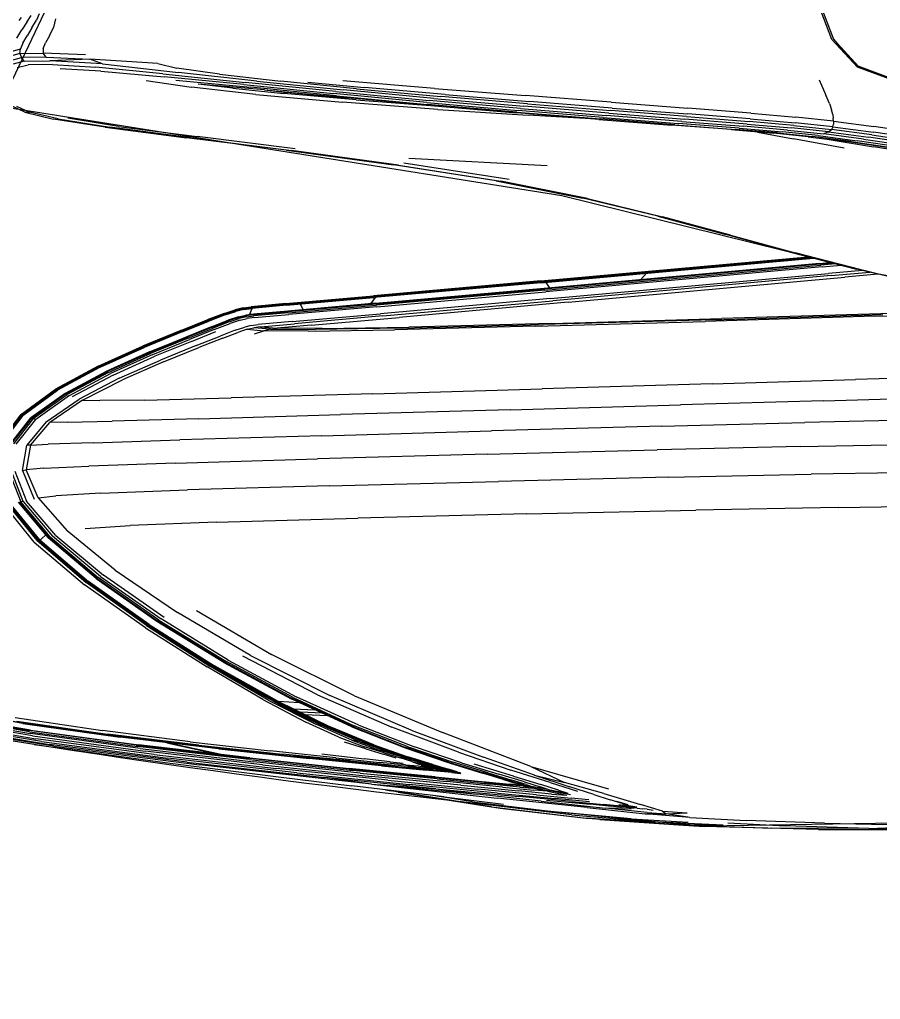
# Model space of a CAD drawing. Extents: x 526875 to 527530, y 3493038 to 3493574.
# Drawn here: x 527120.599 to 527121.768, y 3493321.855 to 3493323.185 of the extents above; entities that cross this region are included whole.
import ezdxf

# ---------------------------------------------------------------- set-up
doc = ezdxf.new("R2010")
doc.units = 0
doc.header["$LTSCALE"] = 2
doc.layers.get('0').update_dxf_attribs({"linetype": 'CONTINUOUS'})
doc.layers.add('L-WATER水景', color=5, linetype='CONTINUOUS')
doc.layers.add('W-_BOLLARD系船栓', color=4, linetype='CONTINUOUS')

# ---------------------------------------------------------------- blocks, each defined once
blk = doc.blocks.new('$matou$00000056')
at = {"color": 0, "linetype": 'Continuous'}
for p, q in [((5422.47, 1996.76, 0), (5361.97, 2001.93, 0)), ((5460.65, 1995.23, 0), (5361.97, 2001.93, 0)), ((5422.47, 1996.76, 0), (5367.94, 1996.85, 0)), ((5455.73, 1988.42, 0), (5367.94, 1996.85, 0)), ((5422.47, 1996.76, 0), (5485.29, 1989.24, 0)), ((5422.47, 1996.76, 0), (5495.78, 1991.23, 0)), ((5460.65, 1995.23, 0), (5546.73, 1985.63, 0)), ((5455.73, 1988.42, 0), (5514.81, 1981.27, 0)), ((5528.58, 1982.85, 0), (5485.29, 1989.24, 0)), ((5565.87, 1982.55, 0), (5495.78, 1991.23, 0)), ((5557.14, 1974.73, 0), (5514.81, 1981.27, 0)), ((5532.12, 1985.07, 0), (5565.87, 1982.55, 0)), ((5532.12, 1985.07, 0), (5585.75, 1977.47, 0)), ((5565.87, 1982.55, 0), (5546.73, 1985.63, 0)), ((5624.89, 1972.26, 0), (5565.87, 1982.55, 0)), ((5565.87, 1982.55, 0), (5635.2, 1969.85, 0)), ((5557.14, 1974.73, 0), (5574.9, 1969.31, 0)), ((5557.14, 1974.73, 0), (5590.53, 1968.21, 0)), ((5601.36, 1973.12, 0), (5558.4, 1979.85, 0)), ((5635.2, 1969.85, 0), (5585.75, 1977.47, 0)), ((5646.14, 1965.61, 0), (5585.75, 1977.47, 0)), ((5601.36, 1973.12, 0), (5655.84, 1961.91, 0)), ((5574.9, 1969.31, 0), (5559.01, 1969.17, 0)), ((5577.5, 1966.09, 0), (5559.01, 1969.17, 0)), ((5577.5, 1966.09, 0), (5574.9, 1969.31, 0)), ((5590.53, 1968.21, 0), (5574.9, 1969.31, 0)), ((5589.1, 1966.82, 0), (5574.9, 1969.31, 0)), ((5577.5, 1966.09, 0), (5593.89, 1957.34, 0)), ((5589.1, 1966.82, 0), (5620.25, 1959.58, 0)), ((5634.12, 1958.03, 0), (5590.53, 1968.21, 0)), ((5624.89, 1972.26, 0), (5635.2, 1969.85, 0)), ((5699.79, 1954.21, 0), (5635.2, 1969.85, 0)), ((5706.21, 1952.24, 0), (5635.2, 1969.85, 0)), ((5646.14, 1965.61, 0), (5713.25, 1948.66, 0)), ((5588.92, 1963.24, 0), (5584.47, 1964.35, 0)), ((5588.92, 1963.24, 0), (5592.38, 1962.35, 0)), ((5596.38, 1961.24, 0), (5592.38, 1962.35, 0)), ((5596.38, 1961.24, 0), (5601.19, 1958.89, 0)), ((5596.38, 1961.24, 0), (5601.57, 1959.9, 0)), ((5596.77, 1960.09, 0), (5601.19, 1958.89, 0)), ((5598.6, 1961.54, 0), (5606.89, 1959.64, 0)), ((5608.21, 1960.99, 0), (5600.91, 1961.78, 0)), ((5607.58, 1955.53, 0), (5601.19, 1958.89, 0)), ((5610.18, 1956.15, 0), (5601.19, 1958.89, 0)), ((5608.62, 1958.32, 0), (5601.57, 1959.9, 0)), ((5610.18, 1956.15, 0), (5601.57, 1959.9, 0)), ((5619.14, 1956.79, 0), (5606.89, 1959.64, 0)), ((5608.21, 1960.99, 0), (5620.25, 1959.58, 0)), ((5608.62, 1958.32, 0), (5621.78, 1955.53, 0)), ((5615.69, 1958.37, 0), (5631.81, 1954.42, 0)), ((5668.49, 1948.54, 0), (5620.25, 1959.58, 0)), ((5720.2, 1945.45, 0), (5655.84, 1961.91, 0)), ((5621.04, 1943.23, 0), (5593.89, 1957.34, 0)), ((5611.84, 1952.28, 0), (5603.47, 1956.6, 0)), ((5607.58, 1955.53, 0), (5616.42, 1950.66, 0)), ((5619.14, 1956.79, 0), (5631.81, 1954.42, 0)), ((5645.3, 1950.57, 0), (5621.78, 1955.53, 0)), ((5664.56, 1947.78, 0), (5631.81, 1954.42, 0)), ((5632.27, 1951.81, 0), (5658.01, 1946.31, 0)), ((5634.12, 1958.03, 0), (5701.52, 1942.59, 0)), ((5706.21, 1952.24, 0), (5699.79, 1954.21, 0)), ((5706.21, 1952.24, 0), (5781.34, 1928.84, 0)), ((5776.11, 1930.6, 0), (5706.21, 1952.24, 0)), ((5628.61, 1943.81, 0), (5616.42, 1950.66, 0)), ((5628.61, 1943.81, 0), (5646.55, 1933.6, 0)), ((5632.66, 1949.27, 0), (5645.86, 1946.67, 0)), ((5645.3, 1950.57, 0), (5685.18, 1942.17, 0)), ((5671.79, 1941.11, 0), (5645.86, 1946.67, 0)), ((5701.14, 1937.01, 0), (5658.01, 1946.31, 0)), ((5668.49, 1948.54, 0), (5716.61, 1937.2, 0)), ((5741.56, 1938.36, 0), (5697.08, 1949.88, 0)), ((5720.2, 1945.45, 0), (5749.75, 1936.3, 0)), ((5675.05, 1908.81, 0), (5617.39, 1937.91, 0)), ((5621.04, 1943.23, 0), (5650.2, 1928.69, 0)), ((5661.23, 1927.81, 0), (5640.73, 1939.06, 0)), ((5646.3, 1942.85, 0), (5661.59, 1937.22, 0)), ((5655.12, 1936.79, 0), (5648.1, 1940.96, 0)), ((5662.87, 1935.73, 0), (5648.1, 1940.96, 0)), ((5663.53, 1937.51, 0), (5648.9, 1943.12, 0)), ((5660.4, 1940.98, 0), (5648.9, 1943.12, 0)), ((5655.12, 1936.79, 0), (5668.17, 1929.68, 0)), ((5660.4, 1940.98, 0), (5685.3, 1935.65, 0)), ((5663.53, 1937.51, 0), (5661.59, 1937.22, 0)), ((5662.87, 1935.73, 0), (5661.59, 1937.22, 0)), ((5673.35, 1932.88, 0), (5661.59, 1937.22, 0)), ((5663.53, 1937.51, 0), (5674.87, 1933.11, 0)), ((5663.53, 1937.51, 0), (5673.72, 1935.63, 0)), ((5671.79, 1941.11, 0), (5715.83, 1931.51, 0)), ((5747.4, 1929.07, 0), (5685.18, 1942.17, 0)), ((5701.14, 1937.01, 0), (5767.45, 1922.73, 0)), ((5795.87, 1920.48, 0), (5701.52, 1942.59, 0)), ((5795.87, 1920.48, 0), (5716.61, 1937.2, 0)), ((5747.4, 1929.07, 0), (5716.61, 1937.2, 0)), ((5747.02, 1936.99, 0), (5732.37, 1941.24, 0)), ((5741.56, 1938.36, 0), (5810.64, 1921.02, 0)), ((5672.64, 1918.65, 0), (5646.55, 1933.6, 0)), ((5672.64, 1918.65, 0), (5650.2, 1928.69, 0)), ((5675.05, 1908.81, 0), (5650.2, 1928.69, 0)), ((5662.87, 1935.73, 0), (5668.73, 1932.22, 0)), ((5662.87, 1935.73, 0), (5674.36, 1931.72, 0)), ((5688.6, 1918.76, 0), (5668.17, 1929.68, 0)), ((5680.5, 1925.81, 0), (5668.73, 1932.22, 0)), ((5673.35, 1932.88, 0), (5674.87, 1933.11, 0)), ((5673.35, 1932.88, 0), (5674.36, 1931.72, 0)), ((5673.35, 1932.88, 0), (5680.07, 1930.4, 0)), ((5697.19, 1930.59, 0), (5673.72, 1935.63, 0)), ((5679.38, 1928.73, 0), (5674.36, 1931.72, 0)), ((5680.85, 1929.5, 0), (5674.36, 1931.72, 0)), ((5681.25, 1930.58, 0), (5674.87, 1933.11, 0)), ((5684.08, 1931.37, 0), (5674.87, 1933.11, 0)), ((5679.38, 1928.73, 0), (5689.92, 1923.02, 0)), ((5681.25, 1930.58, 0), (5680.07, 1930.4, 0)), ((5680.85, 1929.5, 0), (5680.07, 1930.4, 0)), ((5682.99, 1929.32, 0), (5680.07, 1930.4, 0)), ((5680.85, 1929.5, 0), (5685.25, 1926.92, 0)), ((5680.85, 1929.5, 0), (5683.6, 1928.63, 0)), ((5681.25, 1930.58, 0), (5683.9, 1929.46, 0)), ((5681.25, 1930.58, 0), (5689.71, 1928.94, 0)), ((5682.99, 1929.32, 0), (5683.9, 1929.46, 0)), ((5682.99, 1929.32, 0), (5683.6, 1928.63, 0)), ((5682.99, 1929.32, 0), (5683.39, 1929.17, 0)), ((5684.08, 1929.28, 0), (5683.39, 1929.17, 0)), ((5683.84, 1928.65, 0), (5683.39, 1929.17, 0)), ((5683.84, 1928.65, 0), (5683.6, 1928.63, 0)), ((5687.53, 1926.35, 0), (5683.6, 1928.63, 0)), ((5683.84, 1928.65, 0), (5687.41, 1926.61, 0)), ((5684.08, 1929.28, 0), (5683.9, 1929.46, 0)), ((5691.81, 1927.89, 0), (5683.9, 1929.46, 0)), ((5684.08, 1931.37, 0), (5706.14, 1926.62, 0)), ((5684.08, 1929.28, 0), (5691.55, 1927.76, 0)), ((5728.64, 1926.14, 0), (5685.3, 1935.65, 0)), ((5710.78, 1924.39, 0), (5689.71, 1928.94, 0)), ((5697.19, 1930.59, 0), (5738.97, 1921.41, 0)), ((5783.38, 1916.78, 0), (5715.83, 1931.51, 0)), ((5795.87, 1920.48, 0), (5747.4, 1929.07, 0)), ((5747.4, 1929.07, 0), (5830.71, 1910.49, 0)), ((5776.11, 1930.6, 0), (5781.34, 1928.84, 0)), ((5785.31, 1927.38, 0), (5781.34, 1928.84, 0)), ((5785.36, 1927.37, 0), (5781.34, 1928.84, 0)), ((5661.23, 1927.81, 0), (5690.38, 1911.76, 0)), ((5680.5, 1925.81, 0), (5699.53, 1915.67, 0)), ((5694.91, 1921.69, 0), (5685.25, 1926.92, 0)), ((5696.07, 1921.95, 0), (5687.41, 1926.61, 0)), ((5687.53, 1926.35, 0), (5696.6, 1921.45, 0)), ((5707.45, 1913.68, 0), (5689.92, 1923.02, 0)), ((5711.47, 1923.43, 0), (5691.55, 1927.76, 0)), ((5691.81, 1927.89, 0), (5712.2, 1923.47, 0)), ((5694.91, 1921.69, 0), (5711.49, 1912.86, 0)), ((5696.07, 1921.95, 0), (5711.79, 1913.57, 0)), ((5712.61, 1912.92, 0), (5696.6, 1921.45, 0)), ((5746.22, 1917.81, 0), (5706.14, 1926.62, 0)), ((5747.52, 1915.51, 0), (5710.24, 1923.69, 0)), ((5710.78, 1924.39, 0), (5749.77, 1915.82, 0)), ((5750.56, 1915.04, 0), (5712.2, 1923.47, 0)), ((5728.64, 1926.14, 0), (5795.48, 1911.49, 0)), ((5804.08, 1907.11, 0), (5738.97, 1921.41, 0)), ((5851.63, 1903.71, 0), (5767.45, 1922.73, 0)), ((5672.64, 1918.65, 0), (5710.56, 1895.65, 0)), ((5688.6, 1918.76, 0), (5717.77, 1903.16, 0)), ((5727.16, 1900.95, 0), (5699.53, 1915.67, 0)), ((5746.22, 1917.81, 0), (5809.48, 1903.91, 0)), ((5747.52, 1915.51, 0), (5809.48, 1901.89, 0)), ((5812, 1902.15, 0), (5749.77, 1915.82, 0)), ((5750.56, 1915.04, 0), (5812.36, 1901.47, 0)), ((5783.38, 1916.78, 0), (5866.81, 1897.78, 0)), ((5795.87, 1920.48, 0), (5924.87, 1889.44, 0)), ((5795.87, 1920.48, 0), (5830.71, 1910.49, 0)), ((5865.74, 1907.05, 0), (5810.64, 1921.02, 0)), ((5675.05, 1908.81, 0), (5740.5, 1865.6, 0)), ((5729.16, 1888.79, 0), (5690.38, 1911.76, 0)), ((5707.45, 1913.68, 0), (5733.49, 1899.8, 0)), ((5736.64, 1899.46, 0), (5711.49, 1912.86, 0)), ((5736.56, 1900.38, 0), (5711.79, 1913.57, 0)), ((5712.61, 1912.92, 0), (5737.39, 1899.72, 0)), ((5728, 1912.75, 0), (5728.48, 1912.83, 0)), ((5728, 1912.75, 0), (5728.86, 1912.44, 0)), ((5728, 1912.75, 0), (5728.32, 1912.39, 0)), ((5728.32, 1912.39, 0), (5729.32, 1911.92, 0)), ((5730.93, 1910.9, 0), (5728.32, 1912.39, 0)), ((5734.84, 1911.52, 0), (5728.48, 1912.83, 0)), ((5728.48, 1912.83, 0), (5729.55, 1912.54, 0)), ((5728.86, 1912.44, 0), (5729.55, 1912.54, 0)), ((5730.49, 1911.85, 0), (5728.86, 1912.44, 0)), ((5728.86, 1912.44, 0), (5729.32, 1911.92, 0)), ((5731.09, 1911.15, 0), (5729.32, 1911.92, 0)), ((5731.4, 1911.98, 0), (5729.55, 1912.54, 0)), ((5730.49, 1911.85, 0), (5731.4, 1911.98, 0)), ((5730.49, 1911.85, 0), (5733.63, 1910.69, 0)), ((5730.49, 1911.85, 0), (5731.09, 1911.15, 0)), ((5730.93, 1910.9, 0), (5737.32, 1907.46, 0)), ((5731.09, 1911.15, 0), (5734.41, 1909.79, 0)), ((5734.35, 1909.23, 0), (5731.09, 1911.15, 0)), ((5731.4, 1911.98, 0), (5734.81, 1910.87, 0)), ((5733.63, 1910.69, 0), (5734.81, 1910.87, 0)), ((5739.06, 1908.7, 0), (5733.63, 1910.69, 0)), ((5733.63, 1910.69, 0), (5734.41, 1909.79, 0)), ((5740.06, 1907.54, 0), (5734.41, 1909.79, 0)), ((5738.05, 1907.61, 0), (5734.41, 1909.79, 0)), ((5740.57, 1908.92, 0), (5734.81, 1910.87, 0)), ((5742.4, 1909.42, 0), (5734.81, 1910.87, 0)), ((5734.84, 1911.52, 0), (5752.17, 1907.74, 0)), ((5749, 1901.23, 0), (5737.32, 1907.46, 0)), ((5744.15, 1905.05, 0), (5738.05, 1907.61, 0)), ((5738.05, 1907.61, 0), (5745.42, 1903.6, 0)), ((5739.06, 1908.7, 0), (5740.57, 1908.92, 0)), ((5739.06, 1908.7, 0), (5747.52, 1905.58, 0)), ((5739.06, 1908.7, 0), (5740.06, 1907.54, 0)), ((5740.06, 1907.54, 0), (5748.8, 1904.1, 0)), ((5744.15, 1905.05, 0), (5740.06, 1907.54, 0)), ((5748.71, 1907.42, 0), (5740.57, 1908.92, 0)), ((5740.57, 1908.92, 0), (5749.46, 1905.87, 0)), ((5742.4, 1909.42, 0), (5760.84, 1905.44, 0)), ((5748.71, 1907.42, 0), (5758.25, 1904.3, 0)), ((5748.71, 1907.42, 0), (5767.54, 1903.37, 0)), ((5752.17, 1907.74, 0), (5753.97, 1907.35, 0)), ((5787.54, 1899.97, 0), (5753.97, 1907.35, 0)), ((5877.18, 1892.79, 0), (5795.48, 1911.49, 0)), ((5804.08, 1907.11, 0), (5883.69, 1888.85, 0)), ((5933.87, 1885.69, 0), (5830.71, 1910.49, 0)), ((5946.78, 1885.96, 0), (5865.74, 1907.05, 0)), ((5727.16, 1900.95, 0), (5762.17, 1880.47, 0)), ((5766.95, 1880.14, 0), (5733.49, 1899.8, 0)), ((5736.56, 1900.38, 0), (5769.21, 1881.14, 0)), ((5736.64, 1899.46, 0), (5769.32, 1880.2, 0)), ((5769.87, 1880.57, 0), (5737.39, 1899.72, 0)), ((5744.15, 1905.05, 0), (5751.87, 1900.83, 0)), ((5744.15, 1905.05, 0), (5753.44, 1901.23, 0)), ((5757.43, 1897.2, 0), (5745.42, 1903.6, 0)), ((5747.52, 1905.58, 0), (5749.46, 1905.87, 0)), ((5757.74, 1901.82, 0), (5747.52, 1905.58, 0)), ((5747.52, 1905.58, 0), (5748.8, 1904.1, 0)), ((5759.33, 1900.05, 0), (5748.8, 1904.1, 0)), ((5753.44, 1901.23, 0), (5748.8, 1904.1, 0)), ((5749, 1901.23, 0), (5767.46, 1891.4, 0)), ((5758.25, 1904.3, 0), (5749.46, 1905.87, 0)), ((5760.1, 1902.13, 0), (5749.46, 1905.87, 0)), ((5763.8, 1894.47, 0), (5751.87, 1900.83, 0)), ((5753.44, 1901.23, 0), (5761.54, 1896.79, 0)), ((5764.59, 1896.79, 0), (5753.44, 1901.23, 0)), ((5769.5, 1900.42, 0), (5758.25, 1904.3, 0)), ((5758.25, 1904.3, 0), (5777.51, 1900.19, 0)), ((5764.59, 1896.79, 0), (5759.33, 1900.05, 0)), ((5769.5, 1900.42, 0), (5760.1, 1902.13, 0)), ((5794.58, 1898.03, 0), (5760.84, 1905.44, 0)), ((5801.18, 1895.99, 0), (5767.54, 1903.37, 0)), ((5769.5, 1900.42, 0), (5789.03, 1896.12, 0)), ((5810.85, 1892.86, 0), (5777.51, 1900.19, 0)), ((5787.54, 1899.97, 0), (5841.88, 1888.03, 0)), ((5887.26, 1886.06, 0), (5809.48, 1903.91, 0)), ((5886.64, 1884.17, 0), (5809.48, 1901.89, 0)), ((5812, 1902.15, 0), (5888.85, 1884.5, 0)), ((5888.94, 1883.87, 0), (5812.36, 1901.47, 0)), ((5851.63, 1903.71, 0), (5948.37, 1880.23, 0)), ((5763.99, 1861.28, 0), (5710.56, 1895.65, 0)), ((5757.43, 1897.2, 0), (5774.95, 1887.87, 0)), ((5773.22, 1890.56, 0), (5761.54, 1896.79, 0)), ((5763.8, 1894.47, 0), (5780.49, 1885.58, 0)), ((5764.59, 1896.79, 0), (5773.27, 1892.01, 0)), ((5780.92, 1896.15, 0), (5771.13, 1898.12, 0)), ((5785.11, 1885.67, 0), (5773.27, 1892.01, 0)), ((5776.3, 1892.34, 0), (5785.93, 1887.05, 0)), ((5780.92, 1896.15, 0), (5800.39, 1891.39, 0)), ((5821.79, 1888.64, 0), (5789.03, 1896.12, 0)), ((5794.58, 1898.03, 0), (5848.05, 1886.28, 0)), ((5801.18, 1895.99, 0), (5853.7, 1884.45, 0)), ((5810.85, 1892.86, 0), (5861.91, 1881.65, 0)), ((5958.51, 1875.35, 0), (5866.81, 1897.78, 0)), ((5877.18, 1892.79, 0), (5965.11, 1871.17, 0)), ((5729.16, 1888.79, 0), (5778.54, 1856.81, 0)), ((5792.74, 1876.07, 0), (5767.46, 1891.4, 0)), ((5795.77, 1874.57, 0), (5771.37, 1889.44, 0)), ((5773.22, 1890.56, 0), (5788.62, 1882.35, 0)), ((5780.49, 1885.58, 0), (5774.95, 1887.87, 0)), ((5798.53, 1873.44, 0), (5774.95, 1887.87, 0)), ((5780.49, 1885.58, 0), (5788.62, 1882.35, 0)), ((5802.79, 1871.84, 0), (5780.49, 1885.58, 0)), ((5785.11, 1885.67, 0), (5799.88, 1877.73, 0)), ((5798.87, 1880.03, 0), (5785.93, 1887.05, 0)), ((5832.17, 1883.28, 0), (5800.39, 1891.39, 0)), ((5821.79, 1888.64, 0), (5870.92, 1877.4, 0)), ((5909.7, 1872.37, 0), (5841.88, 1888.03, 0)), ((5914.36, 1870.95, 0), (5848.05, 1886.28, 0)), ((5918.56, 1869.44, 0), (5853.7, 1884.45, 0)), ((5968.97, 1867.81, 0), (5883.69, 1888.85, 0)), ((5887.26, 1886.06, 0), (5970.89, 1865.38, 0)), ((5971.68, 1864, 0), (5888.85, 1884.5, 0)), ((6033.92, 1860.68, 0), (5924.87, 1889.44, 0)), ((5933.87, 1885.69, 0), (6036.95, 1858.37, 0)), ((5965.38, 1880.83, 0), (5946.78, 1885.96, 0)), ((5803.35, 1853.04, 0), (5762.17, 1880.47, 0)), ((5766.95, 1880.14, 0), (5806.78, 1853.41, 0)), ((5808.56, 1854.64, 0), (5769.21, 1881.14, 0)), ((5808.51, 1853.8, 0), (5769.32, 1880.2, 0)), ((5769.87, 1880.57, 0), (5808.96, 1854.21, 0)), ((5809.04, 1869.61, 0), (5788.62, 1882.35, 0)), ((5799.88, 1877.73, 0), (5788.62, 1882.35, 0)), ((5798.87, 1880.03, 0), (5814.76, 1871.25, 0)), ((5818.78, 1865.62, 0), (5799.88, 1877.73, 0)), ((5924.63, 1867.11, 0), (5861.91, 1881.65, 0)), ((5931, 1862.89, 0), (5870.92, 1877.4, 0)), ((5886.64, 1884.17, 0), (5970.08, 1863.54, 0)), ((5888.94, 1883.87, 0), (5971.62, 1863.41, 0)), ((5909.39, 1878.55, 0), (5948.37, 1862.68, 0)), ((5948.57, 1862.63, 0), (5910.3, 1878.32, 0)), ((6043, 1854.78, 0), (5948.37, 1880.23, 0)), ((6048.63, 1857.74, 0), (5965.38, 1880.83, 0)), ((5792.74, 1876.07, 0), (5824.9, 1853.34, 0)), ((5795.77, 1874.57, 0), (5826.88, 1852.41, 0)), ((5798.53, 1873.44, 0), (5828.72, 1851.76, 0)), ((5802.79, 1871.84, 0), (5798.53, 1873.44, 0)), ((5802.79, 1871.84, 0), (5831.57, 1850.9, 0)), ((5802.79, 1871.84, 0), (5809.04, 1869.61, 0)), ((5809.04, 1869.61, 0), (5835.77, 1849.75, 0)), ((5909.7, 1872.37, 0), (5983.67, 1853.83, 0)), ((5914.36, 1870.95, 0), (5986.61, 1852.79, 0)), ((5958.51, 1875.35, 0), (6047.12, 1851.24, 0)), ((6049.69, 1847.95, 0), (5965.11, 1871.17, 0)), ((5805.44, 1819.73, 0), (5740.5, 1865.6, 0)), ((5818.78, 1865.62, 0), (5843.04, 1846.79, 0)), ((5918.56, 1869.44, 0), (5989.21, 1851.63, 0)), ((5924.63, 1867.11, 0), (5992.93, 1849.82, 0)), ((5931, 1862.89, 0), (5996.64, 1845.62, 0)), ((5968.97, 1867.81, 0), (6051.09, 1845.14, 0)), ((6050.9, 1841.18, 0), (5970.08, 1863.54, 0)), ((6051.68, 1843.01, 0), (5970.89, 1865.38, 0)), ((6051.71, 1841.2, 0), (5971.62, 1863.41, 0)), ((5971.68, 1864, 0), (6051.86, 1841.77, 0)), ((5763.99, 1861.28, 0), (5824.22, 1818.05, 0)), ((5833.31, 1816.62, 0), (5778.54, 1856.81, 0)), ((6033.92, 1860.68, 0), (6120.73, 1833.56, 0)), ((6120.06, 1832.24, 0), (6036.95, 1858.37, 0)), ((6043, 1854.78, 0), (6120.89, 1829.86, 0)), ((6048.63, 1857.74, 0), (6124.83, 1833.02, 0)), ((5803.35, 1853.04, 0), (5849.48, 1817.47, 0)), ((5851.9, 1818.35, 0), (5806.78, 1853.41, 0)), ((5808.51, 1853.8, 0), (5853.17, 1818.96, 0)), ((5808.56, 1854.64, 0), (5853.47, 1819.65, 0)), ((5853.61, 1819.37, 0), (5808.96, 1854.21, 0)), ((5863.97, 1821.34, 0), (5824.9, 1853.34, 0)), ((5865.01, 1820.9, 0), (5826.88, 1852.41, 0)), ((5866.04, 1820.68, 0), (5828.72, 1851.76, 0)), ((5867.68, 1820.46, 0), (5831.57, 1850.9, 0)), ((5831.57, 1850.9, 0), (5866.04, 1820.68, 0)), ((5870.13, 1820.23, 0), (5835.77, 1849.75, 0)), ((5867.68, 1820.46, 0), (5835.77, 1849.75, 0)), ((6056.49, 1833.26, 0), (5983.67, 1853.83, 0)), ((6057.9, 1832.56, 0), (5986.61, 1852.79, 0)), ((6059.1, 1831.7, 0), (5989.21, 1851.63, 0)), ((6060.78, 1830.34, 0), (5992.93, 1849.82, 0)), ((6121.28, 1827.18, 0), (6047.12, 1851.24, 0)), ((6049.69, 1847.95, 0), (6121.35, 1824.48, 0)), ((5843.55, 1838.07, 0), (5826.89, 1840.36, 0)), ((5874.62, 1818.79, 0), (5843.04, 1846.79, 0)), ((6062.12, 1826.23, 0), (5996.64, 1845.62, 0)), ((6050.9, 1841.18, 0), (6120.17, 1818.28, 0)), ((6121.22, 1822.03, 0), (6051.09, 1845.14, 0)), ((6051.68, 1843.01, 0), (6120.98, 1820.1, 0)), ((6051.71, 1841.2, 0), (6120.56, 1818.4, 0)), ((6120.77, 1818.95, 0), (6051.86, 1841.77, 0)), ((5830.36, 1837.66, 0), (5846.84, 1835.37, 0)), ((5852.02, 1831.13, 0), (5835.85, 1833.38, 0)), ((6056.49, 1833.26, 0), (6120.83, 1811.49, 0)), ((6057.9, 1832.56, 0), (6121.32, 1811, 0)), ((5805.44, 1819.73, 0), (5866.67, 1768.36, 0)), ((5882.53, 1768.48, 0), (5824.22, 1818.05, 0)), ((5847.36, 1824.41, 0), (5863.08, 1822.07, 0)), ((5851.9, 1818.35, 0), (5901.23, 1773.69, 0)), ((5902.29, 1774.38, 0), (5853.17, 1818.96, 0)), ((5902.76, 1774.96, 0), (5853.47, 1819.65, 0)), ((5853.61, 1819.37, 0), (5902.73, 1774.77, 0)), ((5863.97, 1821.34, 0), (5910.02, 1778.16, 0)), ((5865.01, 1820.9, 0), (5910.5, 1778.03, 0)), ((5866.04, 1820.68, 0), (5911.05, 1778.05, 0)), ((5867.68, 1820.46, 0), (5911.98, 1778.18, 0)), ((5867.68, 1820.46, 0), (5913.41, 1778.46, 0)), ((5870.13, 1820.23, 0), (5913.41, 1778.46, 0)), ((5874.62, 1818.79, 0), (5915.46, 1779.16, 0)), ((5833.31, 1816.62, 0), (5888.25, 1769.03, 0)), ((5899.36, 1772.59, 0), (5849.48, 1817.47, 0)), ((5950.27, 1723.62, 0), (5901.23, 1773.69, 0)), ((5902.29, 1774.38, 0), (5951.26, 1724.29, 0)), ((5951.73, 1724.63, 0), (5902.73, 1774.77, 0)), ((5902.76, 1774.96, 0), (5951.85, 1724.76, 0)), ((5957.76, 1728.33, 0), (5910.02, 1778.16, 0)), ((5957.96, 1728.33, 0), (5910.5, 1778.03, 0)), ((5958.29, 1728.46, 0), (5911.05, 1778.05, 0)), ((5958.9, 1728.74, 0), (5911.98, 1778.18, 0)), ((5959.86, 1729.21, 0), (5913.41, 1778.46, 0)), ((5960.59, 1731.6, 0), (5915.46, 1779.16, 0)), ((5921.67, 1714.98, 0), (5866.67, 1768.36, 0)), ((5882.53, 1768.48, 0), (5935.94, 1716.19, 0)), ((5899.36, 1772.59, 0), (5948.58, 1722.53, 0)), ((5959.86, 1729.21, 0), (6003.7, 1677.23, 0)), ((5960.59, 1731.6, 0), (6005.01, 1679.78, 0)), ((5992.74, 1671.43, 0), (5948.58, 1722.53, 0)), ((5950.27, 1723.62, 0), (5994.46, 1672.34, 0)), ((5995.49, 1672.89, 0), (5951.26, 1724.29, 0)), ((5951.73, 1724.63, 0), (5996, 1673.16, 0)), ((5996.16, 1673.25, 0), (5951.85, 1724.76, 0)), ((5957.76, 1728.33, 0), (6001.94, 1676.33, 0)), ((5958.29, 1728.46, 0), (6002.32, 1676.51, 0)), ((5958.9, 1728.74, 0), (6002.84, 1676.78, 0)), ((5981.47, 1664.79, 0), (5935.94, 1716.19, 0)), ((5946.25, 1721.12, 0), (5990.45, 1670.19, 0)), ((6041.48, 1629.19, 0), (6005.01, 1679.78, 0)), ((6025.04, 1622.56, 0), (5990.45, 1670.19, 0)), ((5992.74, 1671.43, 0), (6027.44, 1623.44, 0)), ((6029.28, 1624.04, 0), (5994.46, 1672.34, 0)), ((5995.49, 1672.89, 0), (6030.38, 1624.4, 0)), ((6030.93, 1624.58, 0), (5996, 1673.16, 0)), ((5996.16, 1673.25, 0), (6031.1, 1624.64, 0)), ((6037.28, 1626.68, 0), (6001.94, 1676.33, 0)), ((6037.68, 1626.8, 0), (6002.32, 1676.51, 0)), ((6038.24, 1626.98, 0), (6002.84, 1676.78, 0)), ((6039.16, 1627.28, 0), (6003.7, 1677.23, 0)), ((5981.47, 1664.79, 0), (6016.15, 1617.91, 0)), ((5434.33, 1632.25, 0), (5367.9, 1635.61, 0)), ((5434.33, 1632.25, 0), (5541.66, 1627.82, 0)), ((5669.32, 1623.12, 0), (5541.66, 1627.82, 0)), ((6036.96, 1627.13, 0), (6035.49, 1625.22, 0)), ((6037.28, 1626.68, 0), (6037.29, 1626.68, 0)), ((6037.28, 1626.68, 0), (6058.51, 1583.89, 0)), ((6037.4, 1626.71, 0), (6037.29, 1626.68, 0)), ((6037.4, 1626.71, 0), (6037.68, 1626.8, 0)), ((6038.24, 1626.98, 0), (6037.68, 1626.8, 0)), ((6037.68, 1626.8, 0), (6058.93, 1583.93, 0)), ((6038.24, 1626.98, 0), (6039.16, 1627.28, 0)), ((6038.24, 1626.98, 0), (6059.51, 1584, 0)), ((6039.16, 1627.28, 0), (6060.46, 1584.11, 0)), ((6041.48, 1629.19, 0), (6062.78, 1585.31, 0)), ((5669.32, 1623.12, 0), (5796.73, 1618.95, 0)), ((5903.33, 1616.12, 0), (5796.73, 1618.95, 0)), ((6025.04, 1622.56, 0), (6045.81, 1582.29, 0)), ((6048.29, 1582.69, 0), (6027.44, 1623.44, 0)), ((6029.28, 1624.04, 0), (6030.38, 1624.4, 0)), ((6029.28, 1624.04, 0), (6050.21, 1582.91, 0)), ((6030.93, 1624.58, 0), (6030.38, 1624.4, 0)), ((6051.35, 1583.04, 0), (6030.38, 1624.4, 0)), ((6030.93, 1624.58, 0), (6031.1, 1624.64, 0)), ((6030.93, 1624.58, 0), (6051.91, 1583.11, 0)), ((6052.09, 1583.13, 0), (6031.1, 1624.64, 0)), ((6032.64, 1621.6, 0), (6035.49, 1625.22, 0)), ((5903.33, 1616.12, 0), (5968.54, 1615.42, 0)), ((6002.71, 1616.22, 0), (5968.54, 1615.42, 0)), ((6036.99, 1579.15, 0), (6016.15, 1617.91, 0)), ((5386.9, 1596.41, 0), (5453.6, 1593.34, 0)), ((5561.34, 1589.22, 0), (5453.6, 1593.34, 0)), ((5561.34, 1589.22, 0), (5689.47, 1584.8, 0)), ((5817.31, 1580.84, 0), (5689.47, 1584.8, 0)), ((6053.63, 1547.97, 0), (6045.81, 1582.29, 0)), ((6048.29, 1582.69, 0), (6050.21, 1582.91, 0)), ((6048.29, 1582.69, 0), (6056.12, 1547.83, 0)), ((6051.35, 1583.04, 0), (6050.21, 1582.91, 0)), ((6058.06, 1547.64, 0), (6050.21, 1582.91, 0)), ((5817.31, 1580.84, 0), (5924.22, 1578.09, 0)), ((5989.53, 1577.29, 0), (5924.22, 1578.09, 0)), ((5989.53, 1577.29, 0), (6023.65, 1577.84, 0)), ((6036.99, 1579.15, 0), (6023.65, 1577.84, 0)), ((6036.99, 1579.15, 0), (6044.9, 1546.81, 0)), ((6047.81, 1547.59, 0), (6039.96, 1580.61, 0)), ((5460.77, 1561.34, 0), (5393.93, 1564.03, 0)), ((5460.77, 1561.34, 0), (5568.72, 1557.63, 0)), ((5697.08, 1553.57, 0), (5568.72, 1557.63, 0)), ((5697.08, 1553.57, 0), (5825.14, 1549.84, 0)), ((5932.2, 1547.11, 0), (5825.14, 1549.84, 0)), ((5932.2, 1547.11, 0), (5997.55, 1546.04, 0)), ((6031.63, 1546.12, 0), (5997.55, 1546.04, 0)), ((6031.63, 1546.12, 0), (6044.9, 1546.81, 0)), ((6040.79, 1519.19, 0), (6044.9, 1546.81, 0)), ((6047.81, 1547.59, 0), (6043.62, 1519.2, 0)), ((6047.81, 1547.59, 0), (6044.9, 1546.81, 0)), ((5389.68, 1536.72, 0), (5456.57, 1534.43, 0)), ((5564.58, 1531.15, 0), (5456.57, 1534.43, 0)), ((5564.58, 1531.15, 0), (5693, 1527.46, 0)), ((5821.12, 1523.94, 0), (5693, 1527.46, 0)), ((5821.12, 1523.94, 0), (5928.2, 1521.17, 0)), ((5993.54, 1519.75, 0), (5928.2, 1521.17, 0)), ((5993.54, 1519.75, 0), (6027.58, 1519.23, 0)), ((6040.79, 1519.19, 0), (6025.56, 1494.58, 0)), ((6040.79, 1519.19, 0), (6027.58, 1519.23, 0)), ((6028.29, 1493.84, 0), (6043.62, 1519.2, 0)), ((6051.77, 1517.52, 0), (6036.06, 1490.41, 0)), ((6037.85, 1489.45, 0), (6053.66, 1516.92, 0)), ((6054.79, 1516.56, 0), (6038.92, 1488.87, 0)), ((6039.45, 1488.59, 0), (6055.35, 1516.38, 0)), ((6055.53, 1516.32, 0), (6039.62, 1488.49, 0)), ((6040.79, 1519.19, 0), (6043.62, 1519.2, 0)), ((5441.73, 1510.82, 0), (5374.85, 1512.76, 0)), ((5441.73, 1510.82, 0), (5549.71, 1507.9, 0)), ((5678.09, 1504.5, 0), (5549.71, 1507.9, 0)), ((6045.64, 1485.28, 0), (6061.89, 1514.33, 0)), ((6046.03, 1485.09, 0), (6062.3, 1514.21, 0)), ((6046.57, 1484.81, 0), (6062.87, 1514.03, 0)), ((6047.47, 1484.33, 0), (6063.82, 1513.73, 0)), ((5678.09, 1504.5, 0), (5806.15, 1501.12, 0)), ((5913.18, 1498.28, 0), (5806.15, 1501.12, 0)), ((5913.18, 1498.28, 0), (5978.45, 1496.47, 0)), ((6012.43, 1495.35, 0), (5978.45, 1496.47, 0)), ((6000.11, 1471.28, 0), (6025.56, 1494.58, 0)), ((6028.29, 1493.84, 0), (6002.69, 1469.95, 0)), ((6012.43, 1495.35, 0), (6025.56, 1494.58, 0)), ((5350.12, 1490.4, 0), (5416.98, 1488.67, 0)), ((5524.91, 1485.96, 0), (5416.98, 1488.67, 0)), ((5524.91, 1485.96, 0), (5653.2, 1482.72, 0)), ((6009.83, 1465.15, 0), (6036.06, 1490.41, 0)), ((6037.85, 1489.45, 0), (6011.45, 1463.92, 0)), ((6012.42, 1463.18, 0), (6038.92, 1488.87, 0)), ((6039.45, 1488.59, 0), (6012.9, 1462.81, 0)), ((6013.05, 1462.68, 0), (6039.62, 1488.49, 0)), ((6045.64, 1485.28, 0), (6018.51, 1458.56, 0)), ((6037.85, 1489.45, 0), (6036.06, 1490.41, 0)), ((6037.85, 1489.45, 0), (6038.92, 1488.87, 0)), ((6039.45, 1488.59, 0), (6038.92, 1488.87, 0)), ((6039.45, 1488.59, 0), (6039.62, 1488.49, 0)), ((6045.64, 1485.28, 0), (6045.65, 1485.28, 0)), ((6045.75, 1485.24, 0), (6045.65, 1485.28, 0)), ((6045.75, 1485.24, 0), (6046.03, 1485.09, 0)), ((5781.15, 1479.39, 0), (5653.2, 1482.72, 0)), ((5781.15, 1479.39, 0), (5888.06, 1476.42, 0)), ((6046.03, 1485.09, 0), (6018.87, 1458.31, 0)), ((6046.57, 1484.81, 0), (6019.36, 1457.94, 0)), ((6047.47, 1484.33, 0), (6020.17, 1457.33, 0)), ((6046.57, 1484.81, 0), (6046.03, 1485.09, 0)), ((6046.57, 1484.81, 0), (6047.47, 1484.33, 0)), ((5953.23, 1474.26, 0), (5888.06, 1476.42, 0)), ((5953.23, 1474.26, 0), (5987.1, 1472.63, 0)), ((6000.11, 1471.28, 0), (5969.25, 1450.16, 0)), ((6000.11, 1471.28, 0), (5987.1, 1472.63, 0)), ((5971.65, 1448.36, 0), (6002.69, 1469.95, 0)), ((5976.16, 1444.35, 0), (6007.72, 1466.69, 0)), ((6009.83, 1465.15, 0), (5978.01, 1442.53, 0)), ((5979.43, 1441.09, 0), (6011.45, 1463.92, 0)), ((6012.42, 1463.18, 0), (5980.27, 1440.23, 0)), ((6012.42, 1463.18, 0), (6011.45, 1463.92, 0)), ((6012.42, 1463.18, 0), (6012.9, 1462.81, 0)), ((5980.68, 1439.8, 0), (6012.9, 1462.81, 0)), ((6013.05, 1462.68, 0), (5980.81, 1439.66, 0)), ((5985.56, 1434.84, 0), (6018.51, 1458.56, 0)), ((5985.88, 1434.56, 0), (6018.87, 1458.31, 0)), ((5986.31, 1434.13, 0), (6019.36, 1457.94, 0)), ((5987.02, 1433.42, 0), (6020.17, 1457.33, 0)), ((6013.05, 1462.68, 0), (6012.9, 1462.81, 0)), ((6018.51, 1458.56, 0), (6018.52, 1458.56, 0)), ((6018.61, 1458.49, 0), (6018.52, 1458.56, 0)), ((6018.61, 1458.49, 0), (6018.87, 1458.31, 0)), ((6019.36, 1457.94, 0), (6018.87, 1458.31, 0)), ((6019.36, 1457.94, 0), (6020.17, 1457.33, 0)), ((5937.79, 1432.06, 0), (5969.25, 1450.16, 0)), ((5971.65, 1448.36, 0), (5939.99, 1429.92, 0)), ((5976.16, 1444.35, 0), (5943.96, 1425.36, 0)), ((5945.54, 1423.34, 0), (5978.01, 1442.53, 0)), ((5979.43, 1441.09, 0), (5946.73, 1421.75, 0)), ((5947.43, 1420.8, 0), (5980.27, 1440.23, 0)), ((5980.68, 1439.8, 0), (5947.78, 1420.32, 0)), ((5947.89, 1420.16, 0), (5980.81, 1439.66, 0)), ((5985.56, 1434.84, 0), (5951.88, 1414.85, 0)), ((5985.88, 1434.56, 0), (5952.15, 1414.53, 0)), ((5986.31, 1434.13, 0), (5952.52, 1414.06, 0)), ((5937.79, 1432.06, 0), (5910.52, 1417.87, 0)), ((5912.56, 1415.49, 0), (5939.99, 1429.92, 0)), ((5987.02, 1433.42, 0), (5953.11, 1413.27, 0)), ((5400.1, 1418.07, 0), (5292.53, 1420.62, 0)), ((5916.01, 1410.53, 0), (5943.96, 1425.36, 0)), ((5945.54, 1423.34, 0), (5917.33, 1408.36, 0)), ((5918.31, 1406.66, 0), (5946.73, 1421.75, 0)), ((5947.43, 1420.8, 0), (5918.89, 1405.64, 0)), ((5919.17, 1405.13, 0), (5947.78, 1420.32, 0)), ((5947.89, 1420.16, 0), (5919.25, 1404.96, 0)), ((5386.99, 1415.77, 0), (5515.46, 1412.61, 0)), ((5522.14, 1413.42, 0), (5393.95, 1416.59, 0)), ((5400.1, 1418.07, 0), (5528.12, 1414.89, 0)), ((5643.99, 1409.16, 0), (5515.46, 1412.61, 0)), ((5522.14, 1413.42, 0), (5650.18, 1409.97, 0)), ((5655.85, 1411.42, 0), (5528.12, 1414.89, 0)), ((5655.85, 1411.42, 0), (5762.55, 1408.02, 0)), ((5892.25, 1408.44, 0), (5910.52, 1417.87, 0)), ((5912.56, 1415.49, 0), (5894.16, 1405.91, 0)), ((5922.53, 1399.27, 0), (5951.88, 1414.85, 0)), ((5922.76, 1398.93, 0), (5952.15, 1414.53, 0)), ((5923.06, 1398.42, 0), (5952.52, 1414.06, 0)), ((5923.55, 1397.58, 0), (5953.11, 1413.27, 0)), ((5643.99, 1409.16, 0), (5751.53, 1405.79, 0)), ((5757.21, 1406.6, 0), (5650.18, 1409.97, 0)), ((5817.01, 1402.85, 0), (5751.53, 1405.79, 0)), ((5757.21, 1406.6, 0), (5822.38, 1403.63, 0)), ((5827.51, 1405.04, 0), (5762.55, 1408.02, 0)), ((5827.51, 1405.04, 0), (5861.06, 1402.31, 0)), ((5868.2, 1405.32, 0), (5861.06, 1402.31, 0)), ((5892.25, 1408.44, 0), (5880.69, 1402.73, 0)), ((5882.52, 1400.13, 0), (5894.16, 1405.91, 0)), ((5916.01, 1410.53, 0), (5897.22, 1400.67, 0)), ((5898.32, 1398.38, 0), (5917.33, 1408.36, 0)), ((5918.31, 1406.66, 0), (5899.12, 1396.59, 0)), ((5899.6, 1395.52, 0), (5918.89, 1405.64, 0)), ((5919.17, 1405.13, 0), (5899.83, 1394.98, 0)), ((5899.89, 1394.8, 0), (5919.25, 1404.96, 0)), ((5825.13, 1398.46, 0), (5758.54, 1394.27, 0)), ((5817.01, 1402.85, 0), (5850.84, 1400.17, 0)), ((5856.04, 1400.93, 0), (5822.38, 1403.63, 0)), ((5825.13, 1398.46, 0), (5850.84, 1400.17, 0)), ((5863.41, 1397.6, 0), (5837.63, 1395.92, 0)), ((5856.04, 1400.93, 0), (5850.84, 1400.17, 0)), ((5863.41, 1397.6, 0), (5850.84, 1400.17, 0)), ((5856.04, 1400.93, 0), (5861.06, 1402.31, 0)), ((5856.04, 1400.93, 0), (5868.56, 1398.34, 0)), ((5873.55, 1399.71, 0), (5861.06, 1402.31, 0)), ((5863.41, 1397.6, 0), (5868.56, 1398.34, 0)), ((5873.55, 1399.71, 0), (5868.56, 1398.34, 0)), ((5870.29, 1395.72, 0), (5875.33, 1397.08, 0)), ((5873.55, 1399.71, 0), (5880.69, 1402.73, 0)), ((5882.52, 1400.13, 0), (5875.33, 1397.08, 0)), ((5898.32, 1398.38, 0), (5886.19, 1392.32, 0)), ((5886.84, 1390.46, 0), (5899.12, 1396.59, 0)), ((5922.53, 1399.27, 0), (5902.57, 1388.81, 0)), ((5922.76, 1398.93, 0), (5902.77, 1388.45, 0)), ((5923.06, 1398.42, 0), (5903.02, 1387.92, 0)), ((5923.55, 1397.58, 0), (5903.42, 1387.03, 0)), ((5630.75, 1386.03, 0), (5758.54, 1394.27, 0)), ((5770.73, 1391.76, 0), (5642.24, 1383.58, 0)), ((5643.95, 1381.03, 0), (5772.41, 1389.18, 0)), ((5770.73, 1391.76, 0), (5837.63, 1395.92, 0)), ((5839.3, 1393.31, 0), (5772.41, 1389.18, 0)), ((5839.3, 1393.31, 0), (5865.11, 1394.98, 0)), ((5870.29, 1395.72, 0), (5865.11, 1394.98, 0)), ((5878.59, 1389.1, 0), (5886.19, 1392.32, 0)), ((5886.84, 1390.46, 0), (5879.11, 1387.19, 0)), ((5879.43, 1386.05, 0), (5887.22, 1389.35, 0)), ((5899.6, 1395.52, 0), (5887.22, 1389.35, 0)), ((5887.41, 1388.79, 0), (5899.83, 1394.98, 0)), ((5899.89, 1394.8, 0), (5887.46, 1388.61, 0)), ((5408.81, 1364.85, 0), (5358.65, 1386.21, 0)), ((5361.95, 1385.02, 0), (5412.18, 1363.75, 0)), ((5630.75, 1386.03, 0), (5421.39, 1372.19, 0)), ((5431.66, 1369.82, 0), (5642.24, 1383.58, 0)), ((5775, 1381.11, 0), (5841.73, 1385.2, 0)), ((5841.99, 1383.23, 0), (5775.32, 1379.15, 0)), ((5775.51, 1377.97, 0), (5842.14, 1382.05, 0)), ((5867.69, 1386.86, 0), (5841.73, 1385.2, 0)), ((5841.99, 1383.23, 0), (5868, 1384.89, 0)), ((5868.18, 1383.72, 0), (5842.14, 1382.05, 0)), ((5842.21, 1381.46, 0), (5868.26, 1383.13, 0)), ((5868.28, 1382.93, 0), (5842.23, 1381.26, 0)), ((5867.69, 1386.86, 0), (5873.2, 1387.64, 0)), ((5873.61, 1385.7, 0), (5868, 1384.89, 0)), ((5868.18, 1383.72, 0), (5873.86, 1384.53, 0)), ((5873.97, 1383.95, 0), (5868.26, 1383.13, 0)), ((5868.28, 1382.93, 0), (5874, 1383.76, 0)), ((5871.28, 1383.36, 0), (5869.03, 1376.33, 0)), ((5878.59, 1389.1, 0), (5873.2, 1387.64, 0)), ((5873.61, 1385.7, 0), (5879.11, 1387.19, 0)), ((5873.61, 1385.7, 0), (5873.86, 1384.53, 0)), ((5879.43, 1386.05, 0), (5873.86, 1384.53, 0)), ((5873.97, 1383.95, 0), (5873.86, 1384.53, 0)), ((5873.97, 1383.95, 0), (5879.57, 1385.48, 0)), ((5873.97, 1383.95, 0), (5874, 1383.76, 0)), ((5879.61, 1385.28, 0), (5874, 1383.76, 0)), ((5879.43, 1386.05, 0), (5879.11, 1387.19, 0)), ((5879.43, 1386.05, 0), (5879.57, 1385.48, 0)), ((5887.41, 1388.79, 0), (5879.57, 1385.48, 0)), ((5879.61, 1385.28, 0), (5879.57, 1385.48, 0)), ((5879.61, 1385.28, 0), (5887.46, 1388.61, 0)), ((5889.65, 1382.38, 0), (5881.38, 1378.88, 0)), ((5889.82, 1382.01, 0), (5881.52, 1378.5, 0)), ((5889.65, 1382.38, 0), (5902.57, 1388.81, 0)), ((5889.82, 1382.01, 0), (5902.77, 1388.45, 0)), ((5890.02, 1381.45, 0), (5903.02, 1387.92, 0)), ((5890.35, 1380.53, 0), (5903.42, 1387.03, 0)), ((5643.95, 1381.03, 0), (5433.46, 1367.32, 0)), ((5775, 1381.11, 0), (5647.18, 1373.04, 0)), ((5647.72, 1371.09, 0), (5775.32, 1379.15, 0)), ((5775.51, 1377.97, 0), (5648.04, 1369.93, 0)), ((5648.19, 1369.34, 0), (5775.6, 1377.38, 0)), ((5775.62, 1377.18, 0), (5648.23, 1369.15, 0)), ((5842.21, 1381.46, 0), (5775.6, 1377.38, 0)), ((5775.62, 1377.18, 0), (5842.23, 1381.26, 0)), ((5776.05, 1370.54, 0), (5779.82, 1377.44, 0)), ((5843.16, 1374.66, 0), (5776.88, 1370.59, 0)), ((5830.65, 1380.55, 0), (5832.48, 1374, 0)), ((5843.16, 1374.66, 0), (5869.33, 1376.35, 0)), ((5843.24, 1374.27, 0), (5869.43, 1375.96, 0)), ((5843.31, 1373.68, 0), (5869.53, 1375.38, 0)), ((5843.43, 1372.7, 0), (5869.69, 1374.41, 0)), ((5875.4, 1377.24, 0), (5869.33, 1376.35, 0)), ((5875.52, 1376.85, 0), (5869.43, 1375.96, 0)), ((5875.65, 1376.27, 0), (5869.53, 1375.38, 0)), ((5875.87, 1375.31, 0), (5869.69, 1374.41, 0)), ((5875.4, 1377.24, 0), (5881.38, 1378.88, 0)), ((5875.4, 1377.24, 0), (5875.41, 1377.24, 0)), ((5875.45, 1377.14, 0), (5875.41, 1377.24, 0)), ((5875.45, 1377.14, 0), (5875.52, 1376.85, 0)), ((5875.52, 1376.85, 0), (5881.52, 1378.5, 0)), ((5875.65, 1376.27, 0), (5875.52, 1376.85, 0)), ((5875.65, 1376.27, 0), (5881.69, 1377.94, 0)), ((5875.87, 1375.31, 0), (5881.96, 1376.99, 0)), ((5881.38, 1378.88, 0), (5881.39, 1378.88, 0)), ((5881.43, 1378.79, 0), (5881.39, 1378.88, 0)), ((5881.43, 1378.79, 0), (5881.52, 1378.5, 0)), ((5881.69, 1377.94, 0), (5881.52, 1378.5, 0)), ((5890.02, 1381.45, 0), (5881.69, 1377.94, 0)), ((5881.69, 1377.94, 0), (5881.96, 1376.99, 0)), ((5890.35, 1380.53, 0), (5881.96, 1376.99, 0)), ((5396.22, 1370.51, 0), (5421.39, 1372.19, 0)), ((5431.66, 1369.82, 0), (5402.41, 1367.89, 0)), ((5407.75, 1365.63, 0), (5433.46, 1367.32, 0)), ((5437.95, 1359.44, 0), (5647.18, 1373.04, 0)), ((5647.72, 1371.09, 0), (5438.9, 1357.52, 0)), ((5439.47, 1356.36, 0), (5648.04, 1369.93, 0)), ((5648.19, 1369.34, 0), (5439.75, 1355.79, 0)), ((5439.83, 1355.6, 0), (5648.23, 1369.15, 0)), ((5647.17, 1362.37, 0), (5644.2, 1368.89, 0)), ((5650.49, 1362.59, 0), (5776.88, 1370.59, 0)), ((5650.55, 1362.2, 0), (5776.95, 1370.2, 0)), ((5650.58, 1361.61, 0), (5777, 1369.61, 0)), ((5650.63, 1360.64, 0), (5777.08, 1368.64, 0)), ((5843.24, 1374.27, 0), (5776.95, 1370.2, 0)), ((5843.31, 1373.68, 0), (5777, 1369.61, 0)), ((5843.43, 1372.7, 0), (5777.08, 1368.64, 0)), ((5408.81, 1364.85, 0), (5457.95, 1342.36, 0)), ((5461.4, 1341.35, 0), (5412.18, 1363.75, 0)), ((5650.49, 1362.59, 0), (5444.36, 1349.1, 0)), ((5650.55, 1362.2, 0), (5445.11, 1348.76, 0)), ((5650.58, 1361.61, 0), (5446.24, 1348.25, 0)), ((5650.63, 1360.64, 0), (5448.11, 1347.39, 0)), ((5575.01, 1364.39, 0), (5570.56, 1357.36, 0)), ((5437.95, 1359.44, 0), (5423.72, 1358.5, 0)), ((5427.52, 1356.77, 0), (5438.9, 1357.52, 0)), ((5439.47, 1356.36, 0), (5429.81, 1355.73, 0)), ((5430.95, 1355.21, 0), (5439.75, 1355.79, 0)), ((5439.83, 1355.6, 0), (5431.33, 1355.04, 0)), ((5506.08, 1318.74, 0), (5457.95, 1342.36, 0)), ((5461.4, 1341.35, 0), (5509.6, 1317.81, 0)), ((5506.08, 1318.74, 0), (5556.47, 1294.46, 0)), ((5560.05, 1293.61, 0), (5509.6, 1317.81, 0)), ((5612.37, 1269.95, 0), (5556.47, 1294.46, 0)), ((5560.05, 1293.61, 0), (5615.99, 1269.18, 0)), ((5612.37, 1269.95, 0), (5677.06, 1245.67, 0)), ((5680.71, 1245, 0), (5615.99, 1269.18, 0)), ((5338.93, 1243.93, 0), (5395.16, 1226.4, 0)), ((5670.71, 1244.27, 0), (5749.63, 1220.34, 0)), ((5753.8, 1222.07, 0), (5677.06, 1245.67, 0)), ((5680.71, 1245, 0), (5757.44, 1221.51, 0)), ((5358.33, 1227.15, 0), (5398.49, 1215.36, 0)), ((5402.45, 1217.4, 0), (5362.55, 1229.1, 0)), ((5367.55, 1230.44, 0), (5407.14, 1218.85, 0)), ((5411.79, 1219.54, 0), (5372.51, 1231.02, 0)), ((5376.59, 1230.68, 0), (5415.62, 1219.29, 0)), ((5641.61, 1230.87, 0), (5745.81, 1215.29, 0)), ((5354.35, 1222.01, 0), (5394.74, 1210.13, 0)), ((5396.04, 1212.92, 0), (5355.73, 1224.76, 0)), ((5429.88, 1215.46, 0), (5395.16, 1226.4, 0)), ((5411.79, 1219.54, 0), (5440.62, 1211.79, 0)), ((5444.09, 1211.65, 0), (5415.62, 1219.29, 0)), ((5417.24, 1226.58, 0), (5455.05, 1213.31, 0)), ((5753.8, 1222.07, 0), (5833.95, 1200.04, 0)), ((5837.57, 1199.58, 0), (5757.44, 1221.51, 0)), ((5353.7, 1215.65, 0), (5394.11, 1203.78, 0)), ((5396.04, 1212.92, 0), (5426.28, 1204.74, 0)), ((5428.52, 1207.25, 0), (5398.49, 1215.36, 0)), ((5402.45, 1217.4, 0), (5432.12, 1209.39, 0)), ((5436.39, 1210.97, 0), (5407.14, 1218.85, 0)), ((5482, 1203.93, 0), (5455.05, 1213.31, 0)), ((5425.09, 1201.92, 0), (5394.74, 1210.13, 0)), ((5425.09, 1201.92, 0), (5426.28, 1204.74, 0)), ((5428.52, 1207.25, 0), (5426.28, 1204.74, 0)), ((5454.3, 1198.27, 0), (5426.28, 1204.74, 0)), ((5428.52, 1207.25, 0), (5432.12, 1209.39, 0)), ((5428.52, 1207.25, 0), (5456.28, 1200.84, 0)), ((5459.47, 1203.1, 0), (5432.12, 1209.39, 0)), ((5436.39, 1210.97, 0), (5463.24, 1204.83, 0)), ((5466.97, 1205.79, 0), (5440.62, 1211.79, 0)), ((5444.09, 1211.65, 0), (5470.02, 1205.76, 0)), ((5495.61, 1198.43, 0), (5463.24, 1204.83, 0)), ((5466.97, 1205.79, 0), (5498.8, 1199.54, 0)), ((5501.41, 1199.64, 0), (5470.02, 1205.76, 0)), ((5424.49, 1195.56, 0), (5394.11, 1203.78, 0)), ((5424.49, 1195.56, 0), (5424.6, 1198.85, 0)), ((5425.09, 1201.92, 0), (5424.6, 1198.85, 0)), ((5425.09, 1201.92, 0), (5453.23, 1195.41, 0)), ((5454.3, 1198.27, 0), (5487.92, 1191.53, 0)), ((5489.64, 1194.18, 0), (5456.28, 1200.84, 0)), ((5459.47, 1203.1, 0), (5492.38, 1196.56, 0)), ((5482, 1203.93, 0), (5486.81, 1202.49, 0)), ((5495.61, 1198.43, 0), (5541.44, 1189.81, 0)), ((5544.09, 1191.06, 0), (5498.8, 1199.54, 0)), ((5501.41, 1199.64, 0), (5546.25, 1191.29, 0)), ((5831.02, 1198.3, 0), (5904.52, 1179.28, 0)), ((5908.9, 1180.45, 0), (5833.95, 1200.04, 0)), ((5837.57, 1199.58, 0), (5912.47, 1180.09, 0)), ((5424.49, 1195.56, 0), (5424.43, 1192.12, 0)), ((5424.64, 1187.97, 0), (5424.43, 1192.12, 0)), ((5424.49, 1195.56, 0), (5452.67, 1189.04, 0)), ((5486.99, 1188.63, 0), (5453.23, 1195.41, 0)), ((5535.01, 1182.55, 0), (5487.92, 1191.53, 0)), ((5489.64, 1194.18, 0), (5536.45, 1185.28, 0)), ((5538.74, 1187.79, 0), (5492.38, 1196.56, 0)), ((5597.76, 1179.2, 0), (5541.44, 1189.81, 0)), ((5544.09, 1191.06, 0), (5599.75, 1180.64, 0)), ((5601.15, 1181.07, 0), (5546.25, 1191.29, 0)), ((5424.64, 1187.97, 0), (5425.37, 1182.55, 0)), ((5426.85, 1175.31, 0), (5425.37, 1182.55, 0)), ((5486.48, 1182.25, 0), (5452.67, 1189.04, 0)), ((5486.99, 1188.63, 0), (5534.21, 1179.63, 0)), ((5535.01, 1182.55, 0), (5591.78, 1171.82, 0)), ((5593.44, 1174.49, 0), (5536.45, 1185.28, 0)), ((5538.74, 1187.79, 0), (5595.55, 1177.05, 0)), ((5426.85, 1175.31, 0), (5429.32, 1165.7, 0)), ((5486.48, 1182.25, 0), (5533.74, 1173.22, 0)), ((5590.83, 1168.96, 0), (5534.21, 1179.63, 0)), ((5659.77, 1164.62, 0), (5595.55, 1177.05, 0)), ((5597.76, 1179.2, 0), (5661.64, 1166.86, 0)), ((5662.69, 1168.55, 0), (5599.75, 1180.64, 0)), ((5601.15, 1181.07, 0), (5662.71, 1169.36, 0)), ((5607.04, 1179.95, 0), (5654.22, 1172.61, 0)), ((5963.49, 1163.63, 0), (5904.52, 1179.28, 0)), ((5908.9, 1180.45, 0), (5970.01, 1164.19, 0)), ((5973.5, 1163.91, 0), (5912.47, 1180.09, 0)), ((5591.22, 1162.43, 0), (5533.74, 1173.22, 0)), ((5590.83, 1168.96, 0), (5652.79, 1157.2, 0)), ((5654.48, 1159.81, 0), (5591.78, 1171.82, 0)), ((5593.44, 1174.49, 0), (5657.31, 1162.16, 0)), ((5722.15, 1161.32, 0), (5654.22, 1172.61, 0)), ((5662.69, 1168.55, 0), (5729.84, 1155.08, 0)), ((5727.54, 1156.53, 0), (5662.71, 1169.36, 0)), ((5433.73, 1148.11, 0), (5429.32, 1165.7, 0)), ((5591.22, 1162.43, 0), (5655.69, 1150.33, 0)), ((5724.79, 1148.61, 0), (5657.31, 1162.16, 0)), ((5659.77, 1164.62, 0), (5728.4, 1150.75, 0)), ((5730.1, 1153.03, 0), (5661.64, 1166.86, 0)), ((5722.15, 1161.32, 0), (5793.73, 1148.1, 0)), ((5963.49, 1163.63, 0), (6001.31, 1151.7, 0)), ((6008.64, 1152.15, 0), (5970.01, 1164.19, 0)), ((5973.5, 1163.91, 0), (6012.05, 1151.92, 0)), ((5376.97, 1153.03, 0), (5404.42, 1135.71, 0)), ((5716.05, 1144.93, 0), (5652.79, 1157.2, 0)), ((5654.48, 1159.81, 0), (5719.34, 1146.99, 0)), ((5718.94, 1158.23, 0), (5720.93, 1157.87, 0)), ((5720.93, 1157.87, 0), (5719.37, 1158.14, 0)), ((5783.31, 1146.02, 0), (5720.93, 1157.87, 0)), ((5727.54, 1156.53, 0), (5792.23, 1142.94, 0)), ((5798.09, 1140.52, 0), (5729.84, 1155.08, 0)), ((5730.1, 1153.03, 0), (5800.2, 1137.97, 0)), ((5403.64, 1135.09, 0), (5376.62, 1152.18, 0)), ((5377.55, 1151.4, 0), (5403.89, 1134.64, 0)), ((5723.9, 1137.38, 0), (5655.69, 1150.33, 0)), ((5782.6, 1133.84, 0), (5719.34, 1146.99, 0)), ((5724.79, 1148.61, 0), (5792.59, 1134.2, 0)), ((5798.41, 1135.72, 0), (5728.4, 1150.75, 0)), ((5783.31, 1146.02, 0), (5837.52, 1135.11, 0)), ((5858.75, 1134.76, 0), (5793.73, 1148.1, 0)), ((6008.64, 1152.15, 0), (6030.06, 1143.03, 0)), ((6033.36, 1142.76, 0), (6012.05, 1151.92, 0)), ((5716.05, 1144.93, 0), (5776.55, 1132.72, 0)), ((5817.61, 1138.11, 0), (5788.48, 1143.73, 0)), ((5817.61, 1138.11, 0), (5790.04, 1143.4, 0)), ((5792.23, 1142.94, 0), (5835.35, 1134.12, 0)), ((5851.96, 1130.24, 0), (5792.23, 1142.94, 0)), ((5798.09, 1140.52, 0), (5862.64, 1126.46, 0)), ((5867.39, 1123.14, 0), (5800.2, 1137.97, 0)), ((5817.61, 1138.11, 0), (5835.35, 1134.12, 0)), ((6033.36, 1142.76, 0), (6030.06, 1143.03, 0)), ((6039.52, 1135.54, 0), (6030.06, 1143.03, 0)), ((6033.36, 1142.76, 0), (6042.72, 1135.08, 0)), ((5403.64, 1135.09, 0), (5404.42, 1135.71, 0)), ((5403.64, 1135.09, 0), (5421.51, 1102.83, 0)), ((5422.67, 1103.23, 0), (5404.42, 1135.71, 0)), ((5421.51, 1102.83, 0), (5404.42, 1135.71, 0)), ((5723.9, 1137.38, 0), (5792.62, 1124.06, 0)), ((5819.19, 1123.85, 0), (5776.55, 1132.72, 0)), ((5782.6, 1133.84, 0), (5839.55, 1121.22, 0)), ((5857.48, 1119.72, 0), (5792.59, 1134.2, 0)), ((5798.41, 1135.72, 0), (5866.21, 1120.63, 0)), ((5851.96, 1130.24, 0), (5835.35, 1134.12, 0)), ((5875.95, 1126.69, 0), (5837.52, 1135.11, 0)), ((5858.75, 1134.76, 0), (5907.01, 1123.15, 0)), ((5851.96, 1130.24, 0), (5901.89, 1120.05, 0)), ((5918.66, 1114.48, 0), (5862.64, 1126.46, 0)), ((5875.95, 1126.69, 0), (5901.89, 1120.05, 0)), ((5885.5, 1110.01, 0), (5839.55, 1121.22, 0)), ((5857.48, 1119.72, 0), (5916.21, 1105.96, 0)), ((5928.2, 1106.55, 0), (5866.21, 1120.63, 0)), ((5867.39, 1123.14, 0), (5927.13, 1109.99, 0)), ((5940.9, 1113.48, 0), (5907.01, 1123.15, 0)), ((5885.5, 1110.01, 0), (5917.24, 1100.96, 0)), ((5974.66, 1100.21, 0), (5927.13, 1109.99, 0)), ((5434.04, 1045.48, 0), (5421.51, 1102.83, 0)), ((5422.67, 1103.23, 0), (5435.43, 1045.68, 0)), ((5973.16, 1092.19, 0), (5916.21, 1105.96, 0)), ((5928.2, 1106.55, 0), (5978.41, 1095.72, 0)), ((5931.56, 1094.8, 0), (5917.24, 1100.96, 0)), ((5931.56, 1094.8, 0), (5982.64, 1086.13, 0)), ((5974.66, 1100.21, 0), (6005.22, 1095.49, 0)), ((6010.85, 1090.37, 0), (5978.41, 1095.72, 0)), ((5973.16, 1092.19, 0), (6012.87, 1086.04, 0)), ((5973.16, 1092.19, 0), (5982.64, 1086.13, 0)), ((6010.85, 1090.37, 0), (6029.33, 1089.46, 0)), ((6037.65, 1091.97, 0), (6029.33, 1089.46, 0)), ((6032.06, 1085.15, 0), (6040.56, 1087.81, 0)), ((6015.52, 1081.6, 0), (5982.64, 1086.13, 0)), ((5982.64, 1086.13, 0), (6012.87, 1086.04, 0)), ((5985.75, 1081.25, 0), (6017.47, 1076.86, 0)), ((6032.06, 1085.15, 0), (6012.87, 1086.04, 0)), ((6015.52, 1081.6, 0), (6034.12, 1080.89, 0)), ((6015.52, 1081.6, 0), (6017.47, 1076.86, 0)), ((6032.06, 1085.15, 0), (6034.12, 1080.89, 0)), ((6042.36, 1083.68, 0), (6034.12, 1080.89, 0)), ((6035.09, 1076.31, 0), (6034.12, 1080.89, 0)), ((6035.09, 1076.31, 0), (6042.96, 1079.13, 0)), ((6017.34, 1071.63, 0), (6015.47, 1065.39, 0)), ((6017.34, 1071.63, 0), (6017.47, 1076.86, 0)), ((6035.09, 1076.31, 0), (6017.47, 1076.86, 0)), ((6035.09, 1076.31, 0), (6034.57, 1071.04, 0)), ((6042.31, 1073.73, 0), (6034.57, 1071.04, 0)), ((6012.18, 1057.62, 0), (6015.47, 1065.39, 0)), ((6032.57, 1064.64, 0), (6029.11, 1056.65, 0)), ((6032.57, 1064.64, 0), (6034.57, 1071.04, 0)), ((6012.18, 1057.62, 0), (6008.87, 1048.69, 0)), ((6036.98, 1058.59, 0), (6032.9, 1049.52, 0)), ((6025.11, 1047.95, 0), (6029.11, 1056.65, 0)), ((6028.8, 1040.92, 0), (6032.9, 1049.52, 0)), ((6006.97, 1039, 0), (6008.87, 1048.69, 0)), ((6025.11, 1047.95, 0), (6021.49, 1039.43, 0)), ((6019.08, 1032.33, 0), (6021.49, 1039.43, 0)), ((6028.8, 1040.92, 0), (6025.35, 1033.91, 0)), ((6034.49, 1038.66, 0), (6032.62, 1035.72, 0))]:
    blk.add_line(p, q, dxfattribs=at)
at = {"layer": 'W-_BOLLARD系船栓', "elevation": 0}
blk.add_lwpolyline([(-6727.01, -15.08, 0.047361), (-6712.22, -120.4, 0.071059), (-6549.69, -364.15, 0.106743), (-4524.57, -1531.01, 0.083644), (-2645.55, -1972.48, -0.010282), (5565.87, -2012.73, -0.041262), (6105.07, -1863.2, 0.304271), (6623.1, -1179.78, 0.082265), (6714.73, -654.33), (6727.01, 59.7), (6714.73, 773.74, 0.082265), (6623.1, 1299.19, 0.256696), (6105.07, 1839.57, 0.028009), (5545.43, 1985.11, 0.02503), (-2645.55, 1949.01, 0.085737), (-4525.67, 1505.86, 0.098082), (-6474.2, 408.49, 0.055987), (-6646.53, 216.4, 0.167612), (-6727.01, -15.08)], format="xyb", dxfattribs=at)
at = {"layer": 'W-_BOLLARD系船栓'}
blk.add_polyline3d([(-2711.74, 1595.35, 0), (-580.98, 1668.75, 0), (5128.71, 1617.19, 0), (5128.71, 1466.4, 0), (5395.89, 1370.56, 0), (5631.82, 1265.52, 0), (6052.28, 1134.8, 0), (6009.49, 1015.09, 0), (6009.49, -1053.2, 0), (6055.77, -1174.94, 0), (5587.49, -1300.49, 0), (5130.64, -1486.91, 0), (5088.76, -1650.51, 0), (-2711.47, -1650.51, 0)], dxfattribs=at)

msp = doc.modelspace()

# ---------------------------------------------------------------- linework, layer by layer
at = {"layer": 'L-WATER水景', "lineweight": 5}
msp.add_circle((527117.3841, 3493306.0291), 19, dxfattribs=at)

# ---------------------------------------------------------------- block references
at = {"layer": 'L-WATER水景', "color": 8, "lineweight": 0, "xscale": 0.0018, "yscale": 0.0012, "zscale": 0.001291236534000011, "rotation": 182.6690366972091}
msp.add_blockref('$matou$00000056', (527131.3911, 3493324.9344), dxfattribs=at)

doc.saveas('drawing.dxf')
